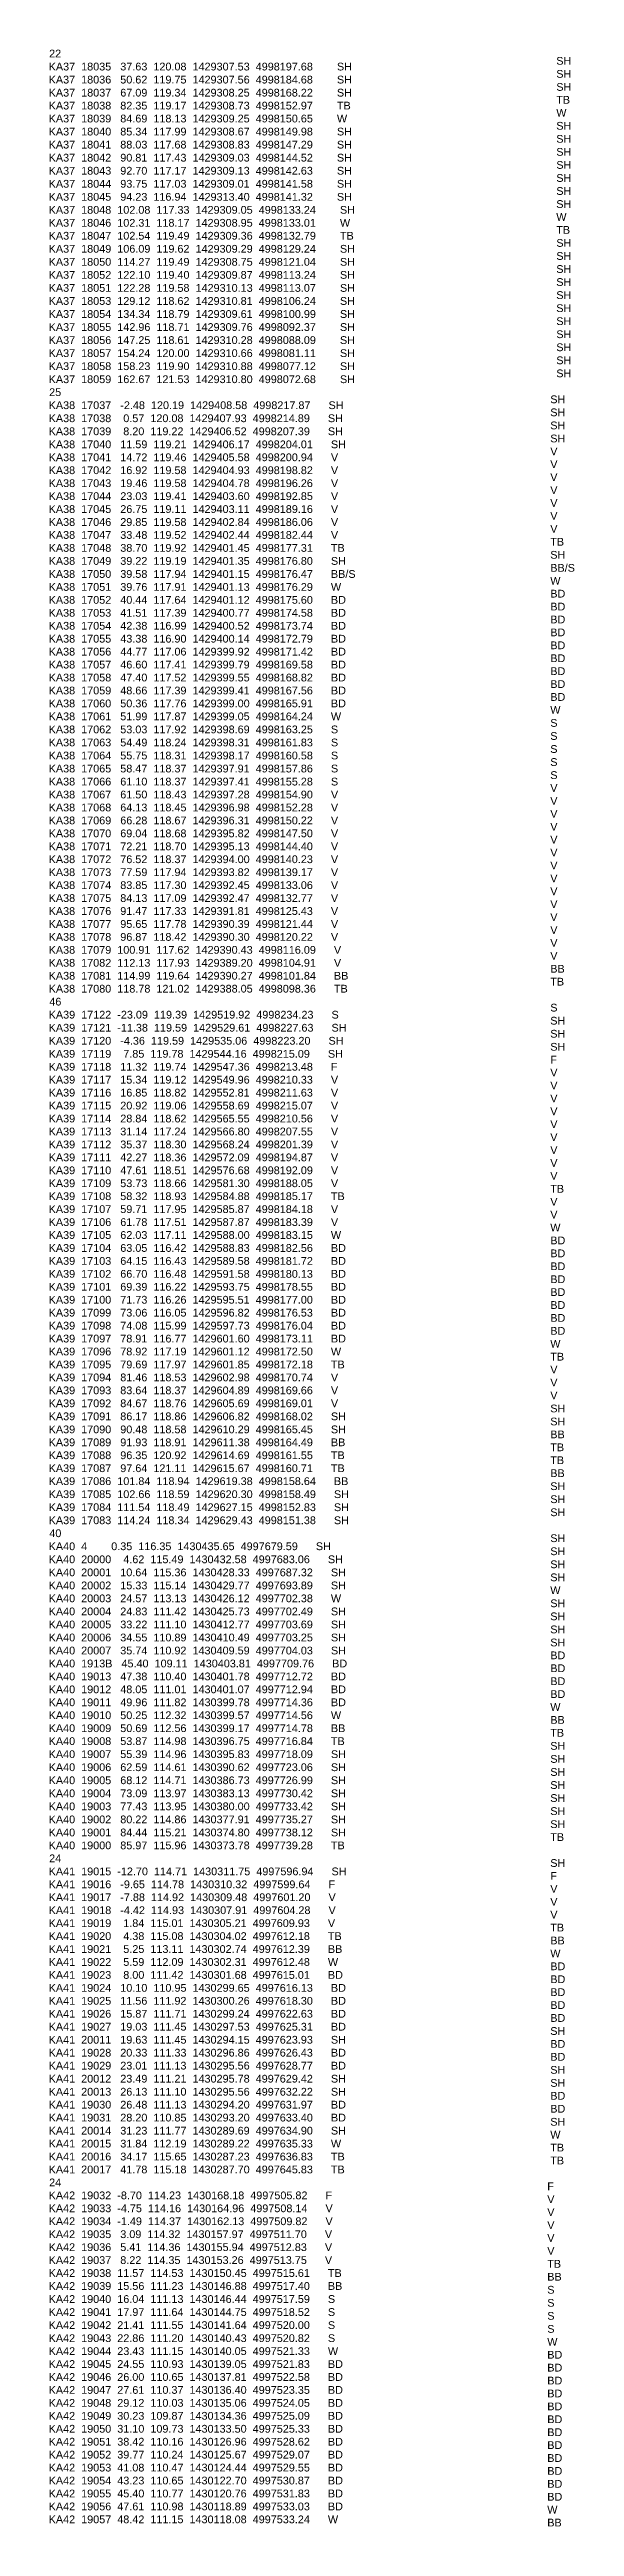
# Model space of a CAD drawing. Header units: millimetres. Extents: x -4102225 to 11595281, y -18031110 to 2286893.
# Drawn here: x 658766 to 692636, y 1795352 to 1955210 of the extents above; entities that cross this region are included whole.
import ezdxf

# ---------------------------------------------------------------- set-up
doc = ezdxf.new("R2010")
doc.units = ezdxf.units.MM
doc.layers.get('0').update_dxf_attribs({"lineweight": 0})
doc.styles.get("Standard").update_dxf_attribs({"font": 'arial.ttf'})

msp = doc.modelspace()

# ---------------------------------------------------------------- texts
at = {"color": 32, "true_color": 0xcd6928}
for s, p in [('22', (658740, 1954703)), ('KA37  18035   37.63  120.08  1429307.53  4998197.68        SH', (658709, 1953861)), ('KA37  18036   50.62  119.75  1429307.56  4998184.68        SH', (658709, 1953019)), ('     SH', (690494, 1954231)), ('     SH', (690494, 1953389)), ('KA37  18037   67.09  119.34  1429308.25  4998168.22        SH', (658709, 1952177)), ('     TB', (690494, 1951714)), ('     SH', (690494, 1952547)), ('KA37  18038   82.35  119.17  1429308.73  4998152.97        TB', (658709, 1951342)), ('KA37  18039   84.69  118.13  1429309.25  4998150.65        W', (658709, 1950507)), ('     W', (690494, 1950881)), ('     SH', (690494, 1950039)), ('KA37  18040   85.34  117.99  1429308.67  4998149.98        SH', (658709, 1949665)), ('KA37  18041   88.03  117.68  1429308.83  4998147.29        SH', (658709, 1948823)), ('     SH', (690494, 1949197)), ('     SH', (690494, 1948355)), ('KA37  18042   90.81  117.43  1429309.03  4998144.52        SH', (658709, 1947981)), ('KA37  18043   92.70  117.17  1429309.13  4998142.63        SH', (658709, 1947139)), ('     SH', (690494, 1947513)), ('     SH', (690494, 1946671)), ('KA37  18044   93.75  117.03  1429309.01  4998141.58        SH', (658709, 1946297)), ('KA37  18045   94.23  116.94  1429313.40  4998141.32        SH', (658709, 1945455)), ('     SH', (690494, 1945830)), ('     SH', (690494, 1944988)), ('KA37  18048  102.08  117.33  1429309.05  4998133.24        SH', (658709, 1944614)), ('KA37  18046  102.31  118.17  1429308.95  4998133.01        W', (658709, 1943778)), ('     W', (690494, 1944154)), ('KA37  18047  102.54  119.49  1429309.36  4998132.79        TB', (658709, 1942943)), ('KA37  18049  106.09  119.62  1429309.29  4998129.24        SH', (658709, 1942101)), ('     TB', (690494, 1943321)), ('     SH', (690494, 1942479)), ('KA37  18050  114.27  119.49  1429308.75  4998121.04        SH', (658709, 1941259)), ('KA37  18052  122.10  119.40  1429309.87  4998113.24        SH', (658709, 1940417)), ('     SH', (690494, 1941637)), ('     SH', (690494, 1940795)), ('KA37  18051  122.28  119.58  1429310.13  4998113.07        SH', (658709, 1939575)), ('KA37  18053  129.12  118.62  1429310.81  4998106.24        SH', (658709, 1938733)), ('     SH', (690494, 1939954)), ('     SH', (690494, 1939112)), ('KA37  18054  134.34  118.79  1429309.61  4998100.99        SH', (658709, 1937892)), ('KA37  18055  142.96  118.71  1429309.76  4998092.37        SH', (658709, 1937050)), ('     SH', (690494, 1938270)), ('     SH', (690494, 1937428)), ('KA37  18056  147.25  118.61  1429310.28  4998088.09        SH', (658709, 1936208)), ('     SH', (690494, 1936586)), ('     SH', (690494, 1935744)), ('KA37  18057  154.24  120.00  1429310.66  4998081.11        SH', (658709, 1935366)), ('KA37  18058  158.23  119.90  1429310.88  4998077.12        SH', (658709, 1934524)), ('     SH', (690494, 1934902)), ('     SH', (690494, 1934061)), ('KA37  18059  162.67  121.53  1429310.80  4998072.68        SH', (658709, 1933682)), ('25', (658740, 1932847)), ('   SH', (690494, 1932385)), ('KA38  17037   -2.48  120.19  1429408.58  4998217.87      SH', (658709, 1932005)), ('KA38  17038    0.57  120.08  1429407.93  4998214.89      SH', (658709, 1931163)), ('   SH', (690494, 1931544)), ('   SH', (690494, 1930702)), ('KA38  17039    8.20  119.22  1429406.52  4998207.39      SH', (658709, 1930321)), ('KA38  17040   11.59  119.21  1429406.17  4998204.01      SH', (658709, 1929480)), ('   V', (690494, 1929026)), ('   SH', (690494, 1929860)), ('KA38  17041   14.72  119.46  1429405.58  4998200.94      V', (658709, 1928644)), ('KA38  17042   16.92  119.58  1429404.93  4998198.82      V', (658709, 1927809)), ('   V', (690494, 1928193)), ('KA38  17043   19.46  119.58  1429404.78  4998196.26      V', (658709, 1926973)), ('KA38  17044   23.03  119.41  1429403.60  4998192.85      V', (658709, 1926138)), ('   V', (690494, 1927360)), ('   V', (690494, 1926526)), ('KA38  17045   26.75  119.11  1429403.11  4998189.16      V', (658709, 1925303)), ('KA38  17046   29.85  119.58  1429402.84  4998186.06      V', (658709, 1924467)), ('   V', (690494, 1925693)), ('   V', (690494, 1924860)), ('KA38  17047   33.48  119.52  1429402.44  4998182.44      V', (658709, 1923632)), ('KA38  17048   38.70  119.92  1429401.45  4998177.31      TB', (658709, 1922796)), ('   V', (690494, 1924026)), ('   TB', (690494, 1923193)), ('KA38  17049   39.22  119.19  1429401.35  4998176.80      SH', (658709, 1921955)), ('KA38  17050   39.58  117.94  1429401.15  4998176.47      BB/S', (658709, 1921113)), ('   SH', (690494, 1922351)), ('   BB/S', (690494, 1921509)), ('KA38  17051   39.76  117.91  1429401.13  4998176.29      W', (658709, 1920277)), ('KA38  17052   40.44  117.64  1429401.12  4998175.60      BD', (658709, 1919442)), ('   W', (690494, 1920676)), ('   BD', (690494, 1919843)), ('KA38  17053   41.51  117.39  1429400.77  4998174.58      BD', (658709, 1918607)), ('   BD', (690494, 1919009)), ('   BD', (690494, 1918176)), ('KA38  17054   42.38  116.99  1429400.52  4998173.74      BD', (658709, 1917771)), ('KA38  17055   43.38  116.90  1429400.14  4998172.79      BD', (658709, 1916936)), ('   BD', (690494, 1917343)), ('   BD', (690494, 1916509)), ('KA38  17056   44.77  117.06  1429399.92  4998171.42      BD', (658709, 1916100)), ('KA38  17057   46.60  117.41  1429399.79  4998169.58      BD', (658709, 1915265)), ('   BD', (690494, 1915676)), ('   BD', (690494, 1914843)), ('KA38  17058   47.40  117.52  1429399.55  4998168.82      BD', (658709, 1914430)), ('KA38  17059   48.66  117.39  1429399.41  4998167.56      BD', (658709, 1913594)), ('   BD', (690494, 1914009)), ('   BD', (690494, 1913176)), ('KA38  17060   50.36  117.76  1429399.00  4998165.91      BD', (658709, 1912759)), ('KA38  17061   51.99  117.87  1429399.05  4998164.24      W', (658709, 1911924)), ('   W', (690494, 1912343)), ('   S', (690494, 1911501)), ('KA38  17062   53.03  117.92  1429398.69  4998163.25      S', (658709, 1911082)), ('KA38  17063   54.49  118.24  1429398.31  4998161.83      S', (658709, 1910240)), ('   S', (690494, 1910659)), ('   S', (690494, 1909817)), ('KA38  17064   55.75  118.31  1429398.17  4998160.58      S', (658709, 1909398)), ('KA38  17065   58.47  118.37  1429397.91  4998157.86      S', (658709, 1908556)), ('   S', (690494, 1908975)), ('KA38  17066   61.10  118.37  1429397.41  4998155.28      S', (658709, 1907714)), ('KA38  17067   61.50  118.43  1429397.28  4998154.90      V', (658709, 1906879)), ('   V', (690494, 1907300)), ('   S', (690494, 1908133)), ('KA38  17068   64.13  118.45  1429396.98  4998152.28      V', (658709, 1906044)), ('KA38  17069   66.28  118.67  1429396.31  4998150.22      V', (658709, 1905208)), ('   V', (690494, 1906467)), ('   V', (690494, 1905633)), ('KA38  17070   69.04  118.68  1429395.82  4998147.50      V', (658709, 1904373)), ('KA38  17071   72.21  118.70  1429395.13  4998144.40      V', (658709, 1903537)), ('   V', (690494, 1904800)), ('   V', (690494, 1903967)), ('KA38  17072   76.52  118.37  1429394.00  4998140.23      V', (658709, 1902702)), ('KA38  17073   77.59  117.94  1429393.82  4998139.17      V', (658709, 1901867)), ('   V', (690494, 1903133)), ('   V', (690494, 1902300)), ('KA38  17074   83.85  117.30  1429392.45  4998133.06      V', (658709, 1901031)), ('   V', (690494, 1901467)), ('   V', (690494, 1900633)), ('KA38  17075   84.13  117.09  1429392.47  4998132.77      V', (658709, 1900196)), ('KA38  17076   91.47  117.33  1429391.81  4998125.43      V', (658709, 1899360)), ('   V', (690494, 1899800)), ('   V', (690494, 1898967)), ('KA38  17077   95.65  117.78  1429390.39  4998121.44      V', (658709, 1898525)), ('KA38  17078   96.87  118.42  1429390.30  4998120.22      V', (658709, 1897690)), ('   V', (690494, 1898133)), ('   V', (690494, 1897300)), ('KA38  17079  100.91  117.62  1429390.43  4998116.09      V', (658709, 1896854)), ('KA38  17082  112.13  117.93  1429389.20  4998104.91      V', (658709, 1896019)), ('   V', (690494, 1896467)), ('   BB', (690494, 1895633)), ('KA38  17081  114.99  119.64  1429390.27  4998101.84      BB', (658709, 1895184)), ('KA38  17080  118.78  121.02  1429388.05  4998098.36      TB', (658709, 1894348)), ('   TB', (690494, 1894800)), ('KA39  17122  -23.09  119.39  1429519.92  4998234.23      S', (658709, 1892671)), ('46', (658751, 1893513)), ('   S', (690494, 1893125)), ('   SH', (690494, 1892283)), ('KA39  17121  -11.38  119.59  1429529.61  4998227.63      SH', (658709, 1891829)), ('KA39  17120   -4.36  119.59  1429535.06  4998223.20      SH', (658709, 1890987)), ('   SH', (690494, 1891441)), ('KA39  17119    7.85  119.78  1429544.16  4998215.09      SH', (658709, 1890145)), ('KA39  17118   11.32  119.74  1429547.36  4998213.48      F', (658709, 1889310)), ('   SH', (690494, 1890599)), ('   F', (690494, 1889766)), ('KA39  17117   15.34  119.12  1429549.96  4998210.33      V', (658709, 1888475)), ('KA39  17116   16.85  118.82  1429552.81  4998211.63      V', (658709, 1887639)), ('   V', (690494, 1888933)), ('   V', (690494, 1888099)), ('KA39  17115   20.92  119.06  1429558.69  4998215.07      V', (658709, 1886804)), ('KA39  17114   28.84  118.62  1429565.55  4998210.56      V', (658709, 1885968)), ('   V', (690494, 1887266)), ('   V', (690494, 1886433)), ('KA39  17113   31.14  117.24  1429566.80  4998207.55      V', (658709, 1885133)), ('KA39  17112   35.37  118.30  1429568.24  4998201.39      V', (658709, 1884298)), ('   V', (690494, 1885599)), ('   V', (690494, 1884766)), ('KA39  17111   42.27  118.36  1429572.09  4998194.87      V', (658709, 1883462)), ('KA39  17110   47.61  118.51  1429576.68  4998192.09      V', (658709, 1882627)), ('   V', (690494, 1883933)), ('   V', (690494, 1883099)), ('KA39  17109   53.73  118.66  1429581.30  4998188.05      V', (658709, 1881792)), ('   V', (690494, 1882266)), ('   TB', (690494, 1881433)), ('KA39  17108   58.32  118.93  1429584.88  4998185.17      TB', (658709, 1880956)), ('KA39  17107   59.71  117.95  1429585.87  4998184.18      V', (658709, 1880121)), ('   V', (690494, 1880599)), ('   V', (690494, 1879766)), ('KA39  17106   61.78  117.51  1429587.87  4998183.39      V', (658709, 1879285)), ('KA39  17105   62.03  117.11  1429588.00  4998183.15      W', (658709, 1878450)), ('   W', (690494, 1878933)), ('   BD', (690494, 1878099)), ('KA39  17104   63.05  116.42  1429588.83  4998182.56      BD', (658709, 1877615)), ('KA39  17103   64.15  116.43  1429589.58  4998181.72      BD', (658709, 1876779)), ('   BD', (690494, 1877266)), ('   BD', (690494, 1876433)), ('KA39  17102   66.70  116.48  1429591.58  4998180.13      BD', (658709, 1875944)), ('KA39  17101   69.39  116.22  1429593.75  4998178.55      BD', (658709, 1875109)), ('   BD', (690494, 1875599)), ('   BD', (690494, 1874766)), ('KA39  17100   71.73  116.26  1429595.51  4998177.00      BD', (658709, 1874273)), ('KA39  17099   73.06  116.05  1429596.82  4998176.53      BD', (658709, 1873438)), ('   BD', (690494, 1873933)), ('   BD', (690494, 1873099)), ('KA39  17098   74.08  115.99  1429597.73  4998176.04      BD', (658709, 1872602)), ('KA39  17097   78.91  116.77  1429601.60  4998173.11      BD', (658709, 1871767)), ('   BD', (690494, 1872266)), ('KA39  17096   78.92  117.19  1429601.12  4998172.50      W', (658709, 1870932)), ('KA39  17095   79.69  117.97  1429601.85  4998172.18      TB', (658709, 1870096)), ('   W', (690494, 1871433)), ('   TB', (690494, 1870599)), ('KA39  17094   81.46  118.53  1429602.98  4998170.74      V', (658709, 1869261)), ('KA39  17093   83.64  118.37  1429604.89  4998169.66      V', (658709, 1868426)), ('   V', (690494, 1869766)), ('   V', (690494, 1868933)), ('KA39  17092   84.67  118.76  1429605.69  4998169.01      V', (658709, 1867590)), ('KA39  17091   86.17  118.86  1429606.82  4998168.02      SH', (658709, 1866748)), ('   V', (690494, 1868099)), ('   SH', (690494, 1867258)), ('KA39  17090   90.48  118.58  1429610.29  4998165.45      SH', (658709, 1865906)), ('KA39  17089   91.93  118.91  1429611.38  4998164.49      BB', (658709, 1865071)), ('   SH', (690494, 1866416)), ('   BB', (690494, 1865582)), ('KA39  17088   96.35  120.92  1429614.69  4998161.55      TB', (658709, 1864236)), ('   TB', (690494, 1864749)), ('   TB', (690494, 1863916)), ('KA39  17087   97.64  121.11  1429615.67  4998160.71      TB', (658709, 1863400)), ('KA39  17086  101.84  118.94  1429619.38  4998158.64      BB', (658709, 1862565)), ('   SH', (690494, 1862240)), ('   BB', (690494, 1863082)), ('KA39  17085  102.66  118.59  1429620.30  4998158.49      SH', (658709, 1861723)), ('KA39  17084  111.54  118.49  1429627.15  4998152.83      SH', (658709, 1860881)), ('   SH', (690494, 1861399)), ('   SH', (690494, 1860557)), ('KA39  17083  114.24  118.34  1429629.43  4998151.38      SH', (658709, 1860039)), ('40', (658751, 1859204)), ('   SH', (690494, 1858882)), ('KA40  4        0.35  116.35  1430435.65  4997679.59      SH', (658709, 1858362)), ('KA40  20000    4.62  115.49  1430432.58  4997683.06      SH', (658709, 1857520)), ('   SH', (690494, 1858040)), ('   SH', (690494, 1857198)), ('KA40  20001   10.64  115.36  1430428.33  4997687.32      SH', (658709, 1856678)), ('KA40  20002   15.33  115.14  1430429.77  4997693.89      SH', (658709, 1855836)), ('   W', (690494, 1855523)), ('   SH', (690494, 1856356)), ('KA40  20003   24.57  113.13  1430426.12  4997702.38      W', (658709, 1855001)), ('KA40  20004   24.83  111.42  1430425.73  4997702.49      SH', (658709, 1854159)), ('   SH', (690494, 1854681)), ('KA40  20005   33.22  111.10  1430412.77  4997703.69      SH', (658709, 1853317)), ('KA40  20006   34.55  110.89  1430410.49  4997703.25      SH', (658709, 1852476)), ('   SH', (690494, 1853839)), ('   SH', (690494, 1852997)), ('KA40  20007   35.74  110.92  1430409.59  4997704.03      SH', (658709, 1851634)), ('KA40  1913B   45.40  109.11  1430403.81  4997709.76      BD', (658709, 1850798)), ('   SH', (690494, 1852155)), ('   BD', (690494, 1851322)), ('KA40  19013   47.38  110.40  1430401.78  4997712.72      BD', (658709, 1849963)), ('KA40  19012   48.05  111.01  1430401.07  4997712.94      BD', (658709, 1849128)), ('   BD', (690494, 1850489)), ('   BD', (690494, 1849655)), ('KA40  19011   49.96  111.82  1430399.78  4997714.36      BD', (658709, 1848292)), ('KA40  19010   50.25  112.32  1430399.57  4997714.56      W', (658709, 1847457)), ('   W', (690494, 1847989)), ('   BD', (690494, 1848822)), ('KA40  19009   50.69  112.56  1430399.17  4997714.78      BB', (658709, 1846621)), ('   TB', (690494, 1846322)), ('   BB', (690494, 1847155)), ('KA40  19008   53.87  114.98  1430396.75  4997716.84      TB', (658709, 1845786)), ('KA40  19007   55.39  114.96  1430395.83  4997718.09      SH', (658709, 1844944)), ('   SH', (690494, 1845480)), ('   SH', (690494, 1844638)), ('KA40  19006   62.59  114.61  1430390.62  4997723.06      SH', (658709, 1844102)), ('KA40  19005   68.12  114.71  1430386.73  4997726.99      SH', (658709, 1843260)), ('   SH', (690494, 1843796)), ('   SH', (690494, 1842954)), ('KA40  19004   73.09  113.97  1430383.13  4997730.42      SH', (658709, 1842419)), ('KA40  19003   77.43  113.95  1430380.00  4997733.42      SH', (658709, 1841577)), ('   SH', (690494, 1842113)), ('   SH', (690494, 1841271)), ('KA40  19002   80.22  114.86  1430377.91  4997735.27      SH', (658709, 1840735)), ('KA40  19001   84.44  115.21  1430374.80  4997738.12      SH', (658709, 1839893)), ('   TB', (690494, 1839595)), ('   SH', (690494, 1840429)), ('KA40  19000   85.97  115.96  1430373.78  4997739.28      TB', (658709, 1839058)), ('24', (658740, 1838222)), ('   SH', (690494, 1837920)), ('KA41  19015  -12.70  114.71  1430311.75  4997596.94      SH', (658709, 1837380)), ('KA41  19016   -9.65  114.78  1430310.32  4997599.64      F', (658709, 1836545)), ('   F', (690494, 1837087)), ('KA41  19017   -7.88  114.92  1430309.48  4997601.20      V', (658709, 1835710)), ('KA41  19018   -4.42  114.93  1430307.91  4997604.28      V', (658709, 1834874)), ('   V', (690494, 1836254)), ('   V', (690494, 1835420)), ('KA41  19019    1.84  115.01  1430305.21  4997609.93      V', (658709, 1834039)), ('KA41  19020    4.38  115.08  1430304.02  4997612.18      TB', (658709, 1833203)), ('   V', (690494, 1834587)), ('   TB', (690494, 1833754)), ('KA41  19021    5.25  113.11  1430302.74  4997612.39      BB', (658709, 1832368)), ('KA41  19022    5.59  112.09  1430302.31  4997612.48      W', (658709, 1831533)), ('   W', (690494, 1832087)), ('   BB', (690494, 1832920)), ('KA41  19023    8.00  111.42  1430301.68  4997615.01      BD', (658709, 1830697)), ('   BD', (690494, 1831254)), ('   BD', (690494, 1830420)), ('KA41  19024   10.10  110.95  1430299.65  4997616.13      BD', (658709, 1829862)), ('KA41  19025   11.56  111.92  1430300.26  4997618.30      BD', (658709, 1829027)), ('   BD', (690494, 1829587)), ('   BD', (690494, 1828754)), ('KA41  19026   15.87  111.71  1430299.24  4997622.63      BD', (658709, 1828191)), ('KA41  19027   19.03  111.45  1430297.53  4997625.31      BD', (658709, 1827356)), ('   SH', (690494, 1827078)), ('   BD', (690494, 1827920)), ('KA41  20011   19.63  111.45  1430294.15  4997623.93      SH', (658709, 1826514)), ('KA41  19028   20.33  111.33  1430296.86  4997626.43      BD', (658709, 1825679)), ('   BD', (690494, 1826245)), ('   BD', (690494, 1825412)), ('KA41  19029   23.01  111.13  1430295.56  4997628.77      BD', (658709, 1824843)), ('KA41  20012   23.49  111.21  1430295.78  4997629.42      SH', (658709, 1824001)), ('   SH', (690494, 1824570)), ('   SH', (690494, 1823728)), ('KA41  20013   26.13  111.10  1430295.56  4997632.22      SH', (658709, 1823159)), ('KA41  19030   26.48  111.13  1430294.20  4997631.97      BD', (658709, 1822324)), ('   BD', (690494, 1822895)), ('   BD', (690494, 1822061)), ('KA41  19031   28.20  110.85  1430293.20  4997633.40      BD', (658709, 1821489)), ('KA41  20014   31.23  111.77  1430289.69  4997634.90      SH', (658709, 1820647)), ('   W', (690494, 1820386)), ('   SH', (690494, 1821220)), ('KA41  20015   31.84  112.19  1430289.22  4997635.33      W', (658709, 1819811)), ('KA41  20016   34.17  115.65  1430287.23  4997636.83      TB', (658709, 1818976)), ('   TB', (690494, 1819553)), ('   TB', (690494, 1818720)), ('KA41  20017   41.78  115.18  1430287.70  4997645.83      TB', (658709, 1818141)), ('24', (658740, 1817305)), ('KA42  19032  -8.70  114.23  1430168.18  4997505.82      F', (658709, 1816470)), ('KA42  19033  -4.75  114.16  1430164.96  4997508.14      V', (658709, 1815635)), ('  V', (690494, 1816220)), ('  F', (690494, 1817053)), ('KA42  19034  -1.49  114.37  1430162.13  4997509.82      V', (658709, 1814799)), ('KA42  19035   3.09  114.32  1430157.97  4997511.70      V', (658709, 1813964)), ('  V', (690494, 1815386)), ('  V', (690494, 1814553)), ('KA42  19036   5.41  114.36  1430155.94  4997512.83      V', (658709, 1813128)), ('KA42  19037   8.22  114.35  1430153.26  4997513.75      V', (658709, 1812293)), ('  V', (690494, 1813720)), ('  V', (690494, 1812886)), ('KA42  19038  11.57  114.53  1430150.45  4997515.61      TB', (658709, 1811458)), ('  TB', (690494, 1812053)), ('  BB', (690494, 1811220)), ('KA42  19039  15.56  111.23  1430146.88  4997517.40      BB', (658709, 1810622)), ('KA42  19040  16.04  111.13  1430146.44  4997517.59      S', (658709, 1809780)), ('  S', (690494, 1810378)), ('  S', (690494, 1809536)), ('KA42  19041  17.97  111.64  1430144.75  4997518.52      S', (658709, 1808939)), ('KA42  19042  21.41  111.55  1430141.64  4997520.00      S', (658709, 1808097)), ('  S', (690494, 1808694)), ('  S', (690494, 1807852)), ('KA42  19043  22.86  111.20  1430140.43  4997520.82      S', (658709, 1807255)), ('KA42  19044  23.43  111.15  1430140.05  4997521.33      W', (658709, 1806419)), ('  W', (690494, 1807019)), ('  BD', (690494, 1806185)), ('KA42  19045  24.55  110.93  1430139.05  4997521.83      BD', (658709, 1805584)), ('KA42  19046  26.00  110.65  1430137.81  4997522.58      BD', (658709, 1804749)), ('  BD', (690494, 1805352)), ('  BD', (690494, 1804519)), ('KA42  19047  27.61  110.37  1430136.40  4997523.35      BD', (658709, 1803913)), ('KA42  19048  29.12  110.03  1430135.06  4997524.05      BD', (658709, 1803078)), ('  BD', (690494, 1803685)), ('  BD', (690494, 1802852)), ('KA42  19049  30.23  109.87  1430134.36  4997525.09      BD', (658709, 1802243)), ('KA42  19050  31.10  109.73  1430133.50  4997525.33      BD', (658709, 1801407)), ('  BD', (690494, 1802019)), ('  BD', (690494, 1801185)), ('KA42  19051  38.42  110.16  1430126.96  4997528.62      BD', (658709, 1800572)), ('KA42  19052  39.77  110.24  1430125.67  4997529.07      BD', (658709, 1799736)), ('  BD', (690494, 1800352)), ('  BD', (690494, 1799519)), ('KA42  19053  41.08  110.47  1430124.44  4997529.55      BD', (658709, 1798901)), ('KA42  19054  43.23  110.65  1430122.70  4997530.87      BD', (658709, 1798066)), ('  BD', (690494, 1798685)), ('KA42  19055  45.40  110.77  1430120.76  4997531.83      BD', (658709, 1797230)), ('KA42  19056  47.61  110.98  1430118.89  4997533.03      BD', (658709, 1796395)), ('  BD', (690494, 1797852)), ('  BD', (690494, 1797019)), ('KA42  19057  48.42  111.15  1430118.08  4997533.24      W', (658709, 1795560)), ('  W', (690494, 1796185)), ('  BB', (690494, 1795352))]:
    msp.add_text(s, height=500, dxfattribs=at).set_placement(p)

doc.saveas('drawing.dxf')
